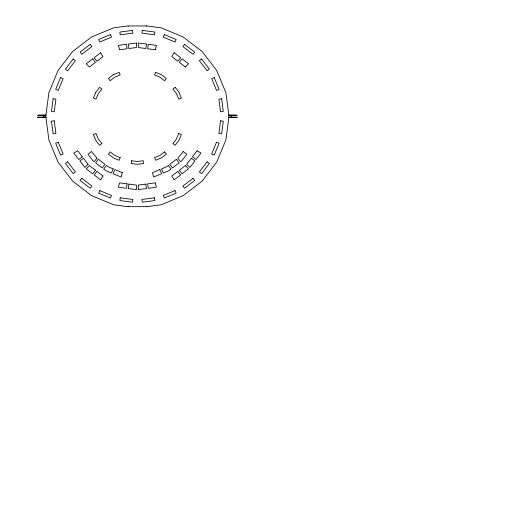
<?xml version="1.0" encoding="UTF-8"?>
<svg xmlns="http://www.w3.org/2000/svg" width="519" height="519" viewBox="0 0 519 519"><rect width="100%" height="100%" fill="white"/><g stroke="black" fill="none" stroke-linecap="round" stroke-linejoin="round"><path stroke-width="0.78" d="M155.22 49.753L156.394 45.374L148.265 44.303L147.681 48.76L155.22 49.753M185.348 67.003L188.553 63.792L182.052 58.803L179.315 62.371L185.341 66.996M185.341 165.613L179.315 170.238L182.052 173.807L188.553 168.811L185.348 165.606M127.895 25.95L113.674 27.825L91.584 36.972L72.608 51.53L58.05 70.5L48.903 92.596L45.782 116.301L48.903 140.013L58.05 162.103L72.608 181.079L91.584 195.637L113.674 204.784L127.895 206.659M119.552 49.753L127.084 48.76L126.5 44.303L118.377 45.367L119.545 49.753M146.871 206.659L161.091 204.784L183.188 195.637L202.157 181.079L216.715 162.103L225.869 140.013L228.989 116.301L225.869 92.596L216.715 70.5L202.157 51.53L183.188 36.972L161.091 27.825L146.871 25.95L128.258 25.95L128.258 26.313M38.159 115.03L45.951 115.03M228.821 115.03L236.606 115.03M37.563 115.393L45.912 115.302M228.853 115.302L237.202 115.393M37.563 117.216L45.815 117.216M228.95 117.216L237.202 117.216M37.563 117.307L45.912 117.307M228.853 117.307L237.202 117.307M38.159 117.579L45.951 117.579M228.821 117.579L236.606 117.579M231.266 115.393L231.266 117.216M146.507 25.95L146.507 26.313M146.507 206.296L146.507 206.659L128.258 206.659L128.258 206.296M43.778 115.452L43.778 117.216M43.778 115.62L43.778 116.074M43.778 116.535L43.778 116.989M43.687 115.393L43.687 117.216M43.499 115.393L43.499 117.216M53.139 98.772L51.472 111.436L54.223 111.799L55.89 99.135L53.139 98.772M120.213 197.797L119.85 200.548L132.514 202.215L132.877 199.465L120.213 197.797M142.251 30.394L141.888 33.145L154.552 34.812L154.915 32.061L142.251 30.394M127.084 183.849L126.5 188.306L118.377 187.236L119.545 182.857L127.084 183.849M146.455 44.063L145.871 48.52L138.339 47.527L138.333 42.993L146.455 44.063M131.579 160.728L131.216 163.511L137.386 164.322L143.555 163.511L143.186 160.728L137.386 161.493L131.579 160.728M128.894 184.089L128.31 188.546L136.439 189.617L136.439 185.082L128.894 184.089M220.543 120.81L218.875 133.474L221.626 133.837L223.293 121.174L220.543 120.81M122.289 172.639L121.115 177.018L113.148 173.716L114.868 169.564L122.289 172.639M60.548 77.565L55.663 89.365L58.225 90.429L63.11 78.629L60.548 77.565M95.794 92.291L93.414 98.046L96.009 99.123L98.253 93.712L101.815 89.067L99.583 87.354L95.794 92.291M99.706 190.577L98.642 193.139L110.443 198.024L111.507 195.462L99.706 190.577M164.322 34.585L163.258 37.141L175.059 42.033L176.123 39.47L164.322 34.585M113.187 168.87L111.468 173.022L105.954 170.738L103.716 169.019L106.453 165.451L108.224 166.813L113.187 168.87M120.2 157.679L119.123 160.274L113.376 157.893L108.439 154.104L110.145 151.872L114.79 155.434L120.2 157.679M155.642 72.336L154.571 74.931L159.975 77.175L164.62 80.737L166.333 78.505L161.396 74.717L155.642 72.336M178.757 133.487L176.518 138.897L172.95 143.542L175.182 145.255L178.971 140.312L181.352 134.564L178.757 133.487M216.546 142.18L211.655 153.981L214.217 155.045L219.109 143.244L216.546 142.18M102.937 175.973L100.667 179.905L94.166 174.916L96.904 171.348L102.931 175.973M174.099 52.704L171.834 56.629L177.868 61.261L180.599 57.693L174.105 52.704M73.192 58.997L65.42 69.131L67.619 70.824L75.391 60.691L73.192 58.997M96.943 158.152L94.205 161.72L92.94 160.747L87.945 154.24L91.513 151.503L96.943 158.152M81.768 178.296L80.082 180.495L90.215 188.267L91.902 186.068L81.768 178.296M184.556 44.342L182.87 46.541L193.003 54.313L194.69 52.114L184.556 44.342M98.389 159.262L95.652 162.83L102.237 167.884L104.968 164.315L98.389 159.262M95.457 170.238L92.719 173.807L86.212 168.811L89.424 165.606L95.457 170.238M183.259 151.503L177.829 158.152L180.567 161.72L181.832 160.747L186.821 154.24L183.259 151.503M191.316 158.23L186.691 164.263L189.896 167.475L194.885 160.968L191.316 158.23M197.051 150.757L192.426 156.783L195.994 159.521L200.983 153.021L197.058 150.75M207.152 161.785L199.374 171.919L201.573 173.612L209.352 163.479L207.152 161.785M88.081 164.263L84.876 167.475L79.887 160.968L83.449 158.23L88.074 164.263M90.215 44.342L80.082 52.114L81.768 54.313L91.902 46.541L90.215 44.342M92.719 58.803L86.212 63.792L89.424 67.003L95.457 62.371L92.719 58.803M100.667 52.704L94.166 57.693L96.904 61.261L102.931 56.636L100.667 52.704M113.376 74.717L108.439 78.505L110.145 80.737L114.79 77.175L120.2 74.931L119.123 72.336L113.376 74.717M67.619 161.785L65.42 163.479L73.192 173.612L75.391 171.919L67.619 161.785M201.573 58.997L199.374 60.691L207.152 70.824L209.352 69.131L201.573 58.997M82.339 156.783L78.771 159.521L73.789 153.021L77.714 150.75L82.339 156.783M101.815 143.542L99.583 145.255L95.794 140.312L93.414 134.564L96.009 133.487L98.253 138.897L101.815 143.542M175.182 87.354L172.95 89.067L176.518 93.712L178.757 99.123L181.352 98.046L178.971 92.291L175.182 87.354M164.62 151.872L159.975 155.434L154.571 157.679L155.642 160.274L161.396 157.893L166.333 154.104L164.62 151.872M168.318 165.451L166.541 166.813L161.578 168.87L163.303 173.022L168.811 170.738L171.056 169.019L168.318 165.451M176.382 159.262L169.797 164.315L172.535 167.884L179.113 162.83L176.382 159.262M177.868 171.348L171.834 175.973L174.099 179.905L180.599 174.916L177.868 171.348M193.003 178.296L182.87 186.068L184.556 188.267L194.69 180.495L193.003 178.296M110.443 34.585L98.642 39.47L99.706 42.033L111.507 37.141L110.443 34.585M58.225 142.18L55.663 143.244L60.548 155.045L63.11 153.981L58.225 142.18M214.217 77.565L211.655 78.629L216.546 90.429L219.109 89.365L214.217 77.565M159.897 169.564L152.476 172.639L153.65 177.018L161.617 173.716L159.897 169.564M175.059 190.577L163.258 195.462L164.322 198.024L176.123 193.139L175.059 190.577M132.514 30.394L119.85 32.061L120.213 34.812L132.877 33.145L132.514 30.394M136.439 42.993L128.31 44.063L128.894 48.52L136.426 47.527L136.439 42.993M54.223 120.81L51.472 121.174L53.139 133.837L55.89 133.474L54.223 120.81M221.626 98.772L218.875 99.135L220.543 111.799L223.293 111.436L221.626 98.772M145.871 184.089L138.339 185.082L138.333 189.617L146.455 188.546L145.871 184.089M155.22 182.857L147.681 183.849L148.265 188.306L156.388 187.236L155.22 182.857M154.552 197.797L141.888 199.465L142.251 202.215L154.915 200.548L154.552 197.797"/></g></svg>
